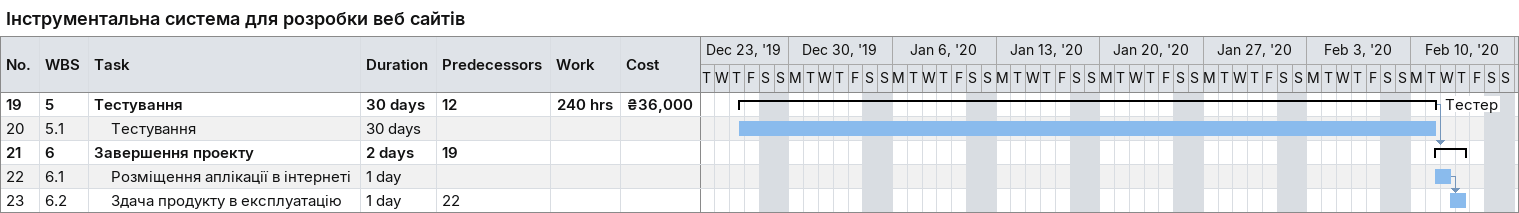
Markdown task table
Інструментальна система для розробки веб сайтів

| ID | WBS | Task | Duration | Start | Finish | Predecessors | Resources | Work (h) | Cost (₴) |
|---|---|---|---|---|---|---|---|---|---|
| 19 | 5 | **Тестування** | 30d | 2019-12-26 | 2020-02-11 | 12 | Тестер | 240 | 36000 |
| 20 | 5.1 | Тестування | 30d | 2019-12-26 | 2020-02-11 |  |  |  |  |
| 21 | 6 | **Завершення проекту** | 2d | 2020-02-11 | 2020-02-13 | 19 |  |  |  |
| 22 | 6.1 | Розміщення аплікації в інтернеті | 1d | 2020-02-11 | 2020-02-12 |  |  |  |  |
| 23 | 6.2 | Здача продукту в експлуатацію | 1d | 2020-02-12 | 2020-02-13 | 22 |  |  |  |
